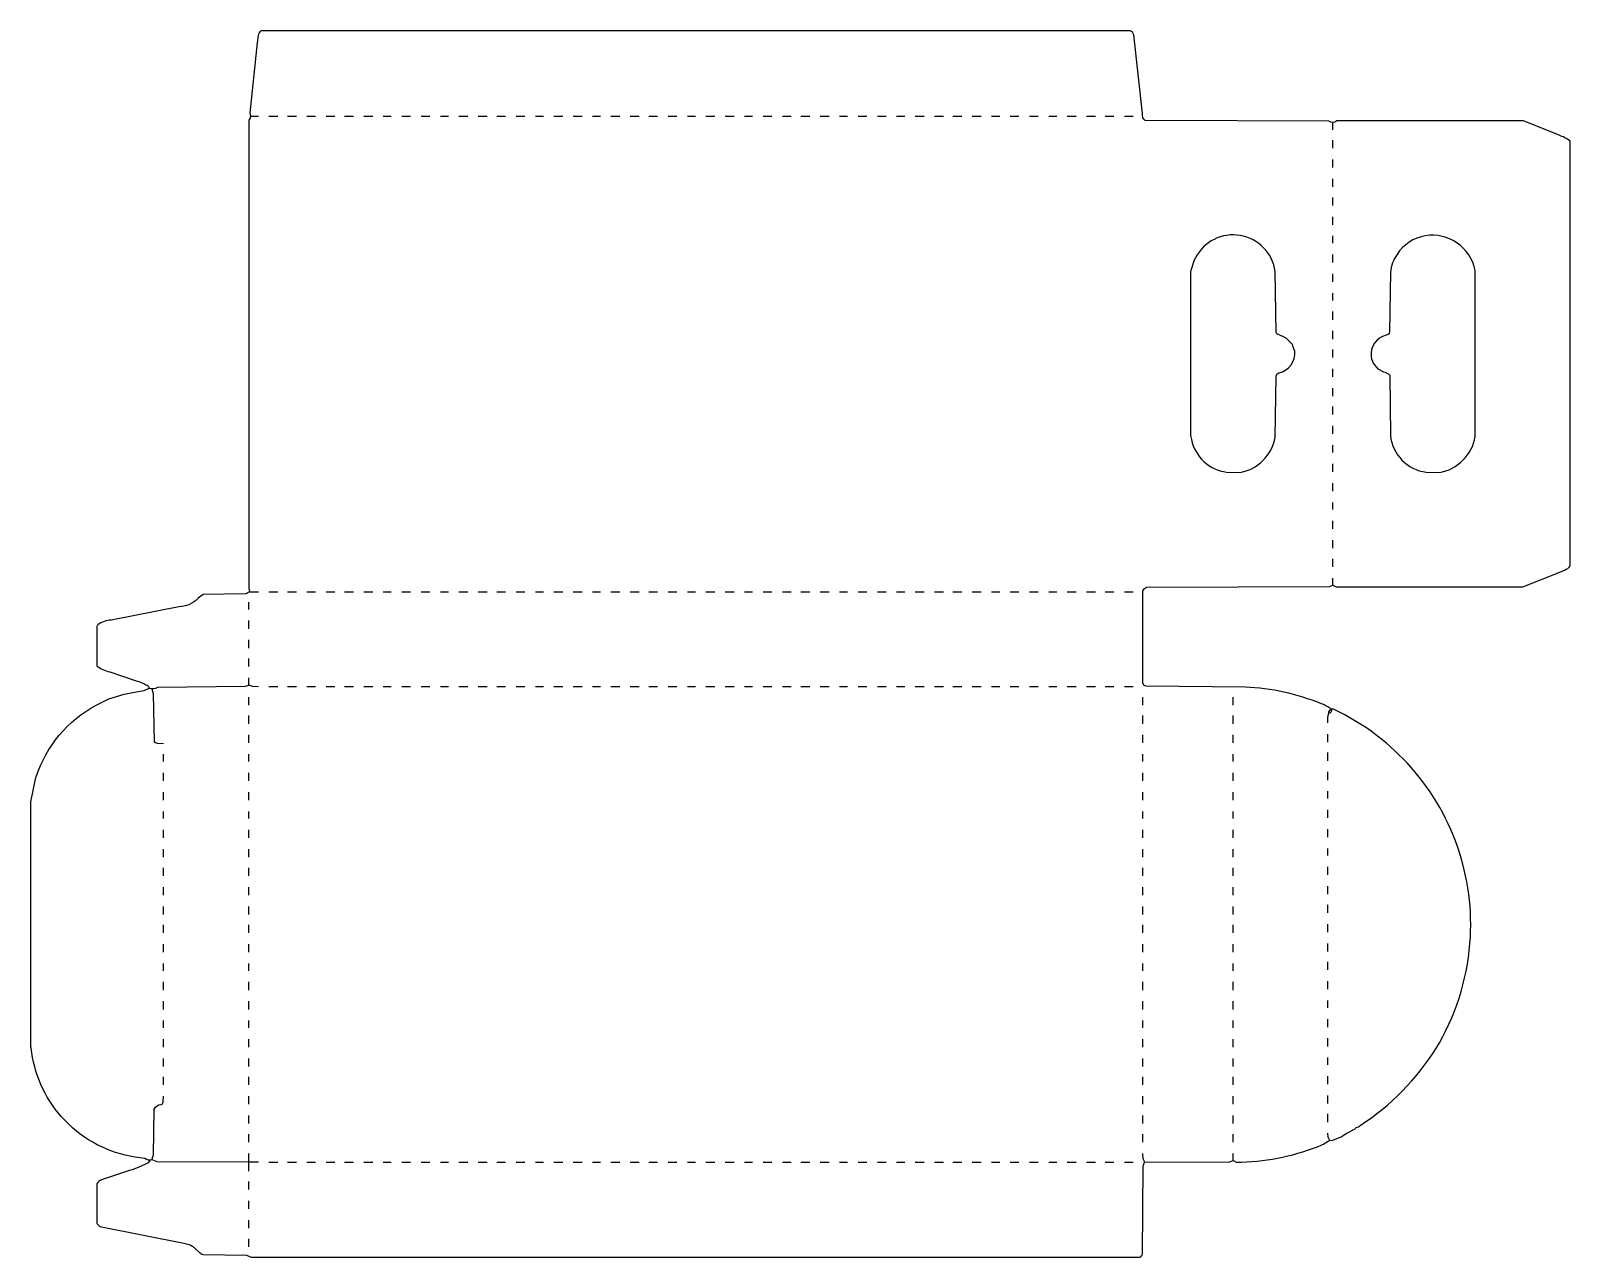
# Model space of a CAD drawing. Extents: x 221 to 2134, y 181 to 1705.
import ezdxf

# ---------------------------------------------------------------- set-up
doc = ezdxf.new("R2010")
doc.units = 0
doc.layers.get('0').update_dxf_attribs({"linetype": 'CONTINUOUS'})

msp = doc.modelspace()

# ---------------------------------------------------------------- linework, layer by layer
at = {"color": 7, "linetype": 'CONTINUOUS'}
for points in [[(1605, 299), (1710.995371, 299.495284), (1715, 301, -0.120666), (1719, 299, 0.089099), (1819.9, 318.3, 0.066951), (1834.1, 325.8), (1835, 326), (1838.923077, 326.384615), (1850, 331, -0.067868), (1858.9, 336.2), (1865.1, 339.8, 0.118981), (1868, 342, 0.129316), (1873.1, 344.8, 0.108538), (1967, 440, 0.116525), (2009.445545, 570.955446, 0.210141), (1931.248619, 795.223757), (1916.226244, 810.248869), (1905.773756, 819.751131), (1886.82, 834.76), (1880.846154, 838.769231), (1853.9, 854.8), (1853.1, 855.2), (1839, 862.5), (1838, 862), (1837, 862, 0.082328), (1824.9, 868.8, 0.08289), (1729.996001, 889.504065), (1607.003999, 890.495935), (1604.5, 891.5), (1603.7, 892.9), (1603, 894), (1603, 1009), (1604.2, 1010.9), (1605, 1012, -0.141785), (1608.002183, 1013.502203), (1834.997817, 1014.497797), (1839, 1016), (1839.9, 1015.8), (1843, 1014), (2075, 1014), (2120.9, 1032.3), (2127.1, 1034.8, 0.113459), (2134, 1040), (2134, 1568, 0.08178), (2120.1, 1575.2), (2076, 1593), (1844, 1593, -0.328002), (1833.997817, 1592.502203), (1605.9, 1593.7, -0.298644), (1602.439024, 1602.04878), (1591.560976, 1699.95122, 0.291968), (1587, 1705), (507, 1705, 0.193058), (503.439024, 1698.95122), (502.439024, 1689.95122), (493, 1603), (494, 1599, -0.165541), (492, 1594), (492, 1012), (493, 1008, -0.090831), (487.990915, 1005.490573), (435.009085, 1004.509427), (429, 1000), (428, 999, -0.206066), (404.923077, 989.384615), (321.076923, 972.615385, 0.142173), (304.2, 966.9), (303.8, 966.1), (303, 965), (303, 916, 0.117421), (319.1, 908.3), (352.1, 897.3, -0.072078), (364.153846, 892.230769, -0.377154), (368, 888, 0.208195), (379.004504, 889.504586), (487.995496, 890.495414), (492, 892), (492.9, 891.8), (496.04878, 890.439024), (504, 890)], [(1723, 1156, 0.319465), (1767.384615, 1199.923077), (1768.493336, 1275.993509), (1769.5, 1278.5), (1772.1, 1279.8, 0.368905), (1792, 1307), (1790.7, 1309.9, -0.074614), (1789, 1315), (1781, 1323), (1777.846154, 1324.769231), (1769.5, 1328.5), (1768.7, 1329.9), (1767.506664, 1405.993509, 0.728603), (1668.2, 1422.9), (1666.8, 1420.1), (1662, 1406), (1662, 1202), (1663.384615, 1197.076923, 0.319345), (1707.027586, 1156.468966), (1723, 1156)], [(1971, 1156, 0.319574), (2016, 1201), (2016, 1407, 0.401099), (1953.923077, 1450.384615, 0.207268), (1918.8, 1427.1, 0.124908), (1910.493246, 1404.993423), (1909.506754, 1331.006577, -0.336514), (1905.1, 1326.8, 0.380854), (1886.647059, 1299.911765, 0.118101), (1890.769231, 1289.846154), (1895, 1285), (1902.1, 1281.3), (1903.9, 1280.7, -0.09486), (1910, 1277), (1910.493336, 1202.006491, 0.343704), (1955.027586, 1156.468966), (1971, 1156)], [(504, 299), (492, 299), (378.00431, 299.495615), (372, 302, -0.228227), (362.911765, 303.647059, -0.15799), (272.804878, 341.756098), (258.756098, 355.804878, -0.154356), (221.569231, 440.946154), (221, 442), (221, 747), (227.352941, 776.911765), (227.7, 778.1, -0.192115), (302.1, 866.8), (318.1, 874.7), (337.088235, 880.647059), (352.053846, 883.569231), (361.9, 885.3), (368, 888)], [(372, 302), (372.352941, 304.911765), (373.508767, 308.00847), (374.491233, 364.99153, -0.333065), (383.1, 370.7), (384.5, 371.5), (385.569231, 374.053846), (386, 381)], [(369, 301), (366.9, 298.2), (366, 298, -0.063187), (340.1, 287.7), (308.9, 277.2, 0.168226), (303, 272), (303, 223), (307, 219), (411.088235, 198.352941), (413.911765, 197.647059, -0.111979), (421.77931, 194.751724), (430.22069, 187.248276, 0.10615), (435.008923, 184.490747), (488.991077, 183.509253), (495, 181), (1599, 181, 0.270948), (1602.504586, 185.004504), (1603.495414, 293.995496), (1605, 299), (1604.8, 299.9), (1603.430769, 303.053846), (1603, 310)]]:
    msp.add_lwpolyline(points, format="xyb", dxfattribs=at)
for points in [[(494, 1599), (504, 1599)], [(517, 1599), (528, 1599)], [(540, 1599), (551, 1599)], [(564, 1599), (575, 1599)], [(588, 1599), (599, 1599)], [(611, 1599), (622, 1599)], [(635, 1599), (646, 1599)], [(659, 1599), (669, 1599)], [(682, 1599), (693, 1599)], [(706, 1599), (717, 1599)], [(730, 1599), (740, 1599)], [(753, 1599), (764, 1599)], [(777, 1599), (788, 1599)], [(800, 1599), (811, 1599)], [(824, 1599), (835, 1599)], [(848, 1599), (858, 1599)], [(871, 1599), (882, 1599)], [(895, 1599), (906, 1599)], [(919, 1599), (929, 1599)], [(942, 1599), (953, 1599)], [(966, 1599), (977, 1599)], [(989, 1599), (1000, 1599)], [(1013, 1599), (1024, 1599)], [(1037, 1599), (1047, 1599)], [(1060, 1599), (1071, 1599)], [(1084, 1599), (1095, 1599)], [(1108, 1599), (1118, 1599)], [(1131, 1599), (1142, 1599)], [(1155, 1599), (1166, 1599)], [(1178, 1599), (1189, 1599)], [(1202, 1599), (1213, 1599)], [(1226, 1599), (1236, 1599)], [(1249, 1599), (1260, 1599)], [(1273, 1599), (1284, 1599)], [(1297, 1599), (1307, 1599)], [(1320, 1599), (1331, 1599)], [(1344, 1599), (1355, 1599)], [(1367, 1599), (1378, 1599)], [(1391, 1599), (1402, 1599)], [(1415, 1599), (1425, 1599)], [(1438, 1599), (1449, 1599)], [(1462, 1599), (1473, 1599)], [(1486, 1599), (1496, 1599)], [(1509, 1599), (1520, 1599)], [(1533, 1599), (1544, 1599)], [(1556, 1599), (1567, 1599)], [(1580, 1599), (1591, 1599)], [(1839, 1582), (1839, 1591)], [(1839, 1559), (1839, 1569)], [(1839, 1535), (1839, 1545)], [(1839, 1511), (1839, 1521)], [(1839, 1488), (1839, 1498)], [(1839, 1464), (1839, 1474)], [(1839, 1441), (1839, 1450)], [(1839, 1417), (1839, 1427)], [(1839, 1393), (1839, 1403)], [(1839, 1370), (1839, 1379)], [(1839, 1346), (1839, 1356)], [(1839, 1322), (1839, 1332)], [(1839, 1299), (1839, 1309)], [(1839, 1275), (1839, 1285)], [(1839, 1251), (1839, 1261)], [(1839, 1228), (1839, 1238)], [(1839, 1204), (1839, 1214)], [(1839, 1181), (1839, 1190)], [(1839, 1157), (1839, 1167)], [(1839, 1133), (1839, 1143)], [(1839, 1110), (1839, 1119)], [(1839, 1086), (1839, 1096)], [(1839, 1062), (1839, 1072)], [(1839, 1039), (1839, 1049)], [(1839, 1016), (1839, 1025)], [(492, 986), (492, 995)], [(493, 1008), (504, 1008)], [(517, 1008), (528, 1008)], [(540, 1008), (551, 1008)], [(564, 1008), (575, 1008)], [(588, 1008), (599, 1008)], [(611, 1008), (622, 1008)], [(635, 1008), (646, 1008)], [(659, 1008), (669, 1008)], [(682, 1008), (693, 1008)], [(706, 1008), (717, 1008)], [(730, 1008), (740, 1008)], [(753, 1008), (764, 1008)], [(777, 1008), (788, 1008)], [(800, 1008), (811, 1008)], [(824, 1008), (835, 1008)], [(848, 1008), (858, 1008)], [(871, 1008), (882, 1008)], [(895, 1008), (906, 1008)], [(919, 1008), (929, 1008)], [(942, 1008), (953, 1008)], [(966, 1008), (977, 1008)], [(989, 1008), (1000, 1008)], [(1013, 1008), (1024, 1008)], [(1037, 1008), (1047, 1008)], [(1060, 1008), (1071, 1008)], [(1084, 1008), (1095, 1008)], [(1108, 1008), (1118, 1008)], [(1131, 1008), (1142, 1008)], [(1155, 1008), (1166, 1008)], [(1178, 1008), (1189, 1008)], [(1202, 1008), (1213, 1008)], [(1226, 1008), (1236, 1008)], [(1249, 1008), (1260, 1008)], [(1273, 1008), (1284, 1008)], [(1297, 1008), (1307, 1008)], [(1320, 1008), (1331, 1008)], [(1344, 1008), (1355, 1008)], [(1367, 1008), (1378, 1008)], [(1391, 1008), (1402, 1008)], [(1415, 1008), (1425, 1008)], [(1438, 1008), (1449, 1008)], [(1462, 1008), (1473, 1008)], [(1486, 1008), (1496, 1008)], [(1509, 1008), (1520, 1008)], [(1533, 1008), (1544, 1008)], [(1556, 1008), (1567, 1008)], [(1580, 1008), (1591, 1008)], [(492, 962), (492, 972)], [(492, 938), (492, 948)], [(492, 915), (492, 925)], [(492, 892), (492, 901)], [(386, 819), (378.04878, 819.439024), (375.5, 820.5), (374.7, 821.9), (373.508616, 880.991671), (372, 887)], [(517, 890), (528, 890)], [(540, 890), (551, 890)], [(564, 890), (575, 890)], [(588, 890), (599, 890)], [(611, 890), (622, 890)], [(635, 890), (646, 890)], [(659, 890), (669, 890)], [(682, 890), (693, 890)], [(706, 890), (717, 890)], [(730, 890), (740, 890)], [(753, 890), (764, 890)], [(777, 890), (788, 890)], [(800, 890), (811, 890)], [(824, 890), (835, 890)], [(848, 890), (858, 890)], [(871, 890), (882, 890)], [(895, 890), (906, 890)], [(919, 890), (929, 890)], [(942, 890), (953, 890)], [(966, 890), (977, 890)], [(989, 890), (1000, 890)], [(1013, 890), (1024, 890)], [(1037, 890), (1047, 890)], [(1060, 890), (1071, 890)], [(1084, 890), (1095, 890)], [(1108, 890), (1118, 890)], [(1131, 890), (1142, 890)], [(1155, 890), (1166, 890)], [(1178, 890), (1189, 890)], [(1202, 890), (1213, 890)], [(1226, 890), (1236, 890)], [(1249, 890), (1260, 890)], [(1273, 890), (1284, 890)], [(1297, 890), (1307, 890)], [(1320, 890), (1331, 890)], [(1344, 890), (1355, 890)], [(1367, 890), (1378, 890)], [(1391, 890), (1402, 890)], [(1415, 890), (1425, 890)], [(1438, 890), (1449, 890)], [(1462, 890), (1473, 890)], [(1486, 890), (1496, 890)], [(1509, 890), (1520, 890)], [(1533, 890), (1544, 890)], [(1556, 890), (1567, 890)], [(1580, 890), (1591, 890)], [(492, 867), (492, 877)], [(1603, 867), (1603, 877)], [(1715, 867), (1715, 877)], [(492, 844), (492, 854)], [(1603, 844), (1603, 854)], [(1715, 844), (1715, 854)], [(492, 820), (492, 830)], [(1603, 820), (1603, 830)], [(1715, 820), (1715, 830)], [(1833, 821), (1833, 831)], [(386, 797), (386, 806)], [(492, 797), (492, 806)], [(1603, 797), (1603, 806)], [(1715, 797), (1715, 806)], [(1833, 798), (1833, 808)], [(386, 773), (386, 783)], [(492, 773), (492, 783)], [(1603, 773), (1603, 783)], [(1715, 773), (1715, 783)], [(1833, 774), (1833, 784)], [(386, 749), (386, 759)], [(492, 749), (492, 759)], [(1603, 749), (1603, 759)], [(1715, 749), (1715, 759)], [(1833, 751), (1833, 760)], [(386, 726), (386, 735)], [(492, 726), (492, 735)], [(1603, 726), (1603, 735)], [(1715, 726), (1715, 735)], [(1833, 727), (1833, 737)], [(386, 702), (386, 712)], [(492, 702), (492, 712)], [(1603, 702), (1603, 712)], [(1715, 702), (1715, 712)], [(1833, 703), (1833, 713)], [(1833, 680), (1833, 689)], [(386, 678), (386, 688)], [(492, 678), (492, 688)], [(1603, 678), (1603, 688)], [(1715, 678), (1715, 688)], [(386, 655), (386, 665)], [(492, 655), (492, 665)], [(1603, 655), (1603, 665)], [(1715, 655), (1715, 665)], [(1833, 656), (1833, 666)], [(386, 631), (386, 641)], [(492, 631), (492, 641)], [(1603, 631), (1603, 641)], [(1715, 631), (1715, 641)], [(1833, 632), (1833, 642)], [(386, 607), (386, 617)], [(492, 607), (492, 617)], [(1603, 607), (1603, 617)], [(1715, 607), (1715, 617)], [(1833, 609), (1833, 619)], [(386, 584), (386, 594)], [(492, 584), (492, 594)], [(1603, 584), (1603, 594)], [(1715, 584), (1715, 594)], [(1833, 585), (1833, 595)], [(386, 560), (386, 570)], [(492, 560), (492, 570)], [(1603, 560), (1603, 570)], [(1715, 560), (1715, 570)], [(1833, 561), (1833, 571)], [(386, 537), (386, 546)], [(492, 537), (492, 546)], [(1603, 537), (1603, 546)], [(1715, 537), (1715, 546)], [(1833, 538), (1833, 548)], [(386, 513), (386, 523)], [(492, 513), (492, 523)], [(1603, 513), (1603, 523)], [(1715, 513), (1715, 523)], [(1833, 514), (1833, 524)], [(386, 489), (386, 499)], [(492, 489), (492, 499)], [(1603, 489), (1603, 499)], [(1715, 489), (1715, 499)], [(1833, 491), (1833, 500)], [(386, 466), (386, 475)], [(492, 466), (492, 475)], [(1603, 466), (1603, 475)], [(1715, 466), (1715, 475)], [(1833, 467), (1833, 477)], [(386, 442), (386, 452)], [(492, 442), (492, 452)], [(1603, 442), (1603, 452)], [(1715, 442), (1715, 452)], [(1833, 443), (1833, 453)], [(386, 418), (386, 428)], [(492, 418), (492, 428)], [(1603, 418), (1603, 428)], [(1715, 418), (1715, 428)], [(1833, 420), (1833, 429)], [(386, 395), (386, 405)], [(492, 395), (492, 405)], [(1603, 395), (1603, 405)], [(1715, 395), (1715, 405)], [(1833, 396), (1833, 406)], [(492, 371), (492, 381)], [(1603, 371), (1603, 381)], [(1715, 371), (1715, 381)], [(1833, 372), (1833, 382)], [(492, 347), (492, 357)], [(1603, 347), (1603, 357)], [(1715, 347), (1715, 357)], [(1833, 349), (1833, 359)], [(492, 324), (492, 334)], [(1603, 324), (1603, 334)], [(1715, 324), (1715, 334)], [(1835, 326), (1834.8, 326.9), (1833.405405, 330.067568), (1833, 335)], [(492, 288), (492, 299), (492, 310)], [(1715, 301), (1715, 310)], [(517, 299), (528, 299)], [(540, 299), (551, 299)], [(564, 299), (575, 299)], [(588, 299), (599, 299)], [(611, 299), (622, 299)], [(635, 299), (646, 299)], [(659, 299), (669, 299)], [(682, 299), (693, 299)], [(706, 299), (717, 299)], [(730, 299), (740, 299)], [(753, 299), (764, 299)], [(777, 299), (788, 299)], [(800, 299), (811, 299)], [(824, 299), (835, 299)], [(848, 299), (858, 299)], [(871, 299), (882, 299)], [(895, 299), (906, 299)], [(919, 299), (929, 299)], [(942, 299), (953, 299)], [(966, 299), (977, 299)], [(989, 299), (1000, 299)], [(1013, 299), (1024, 299)], [(1037, 299), (1047, 299)], [(1060, 299), (1071, 299)], [(1084, 299), (1095, 299)], [(1108, 299), (1118, 299)], [(1131, 299), (1142, 299)], [(1155, 299), (1166, 299)], [(1178, 299), (1189, 299)], [(1202, 299), (1213, 299)], [(1226, 299), (1236, 299)], [(1249, 299), (1260, 299)], [(1273, 299), (1284, 299)], [(1297, 299), (1307, 299)], [(1320, 299), (1331, 299)], [(1344, 299), (1355, 299)], [(1367, 299), (1378, 299)], [(1391, 299), (1402, 299)], [(1415, 299), (1425, 299)], [(1438, 299), (1449, 299)], [(1462, 299), (1473, 299)], [(1486, 299), (1496, 299)], [(1509, 299), (1520, 299)], [(1533, 299), (1544, 299)], [(1556, 299), (1567, 299)], [(1580, 299), (1591, 299)], [(492, 265), (492, 275)], [(492, 241), (492, 251)], [(492, 217), (492, 227)], [(492, 194), (492, 204)]]:
    msp.add_lwpolyline(points, dxfattribs=at)
at = {"color": 89, "linetype": 'CONTINUOUS'}
msp.add_lwpolyline([(1833, 845, -0.094028), (1834, 857, -0.29165), (1837, 862)], format="xyb", dxfattribs=at)
at = {"color": 117, "linetype": 'CONTINUOUS'}
msp.add_lwpolyline([(1834, 857, 0.35955), (1838, 862)], format="xyb", dxfattribs=at)

doc.saveas('drawing.dxf')
